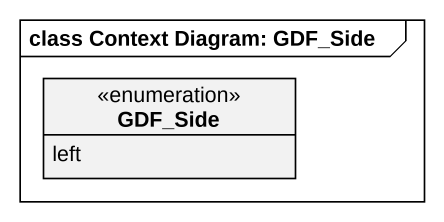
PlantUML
@startuml
mainframe class Context Diagram: GDF_Side
hide circle
hide empty members
enum GDF_Side {
  left
}
@enduml
